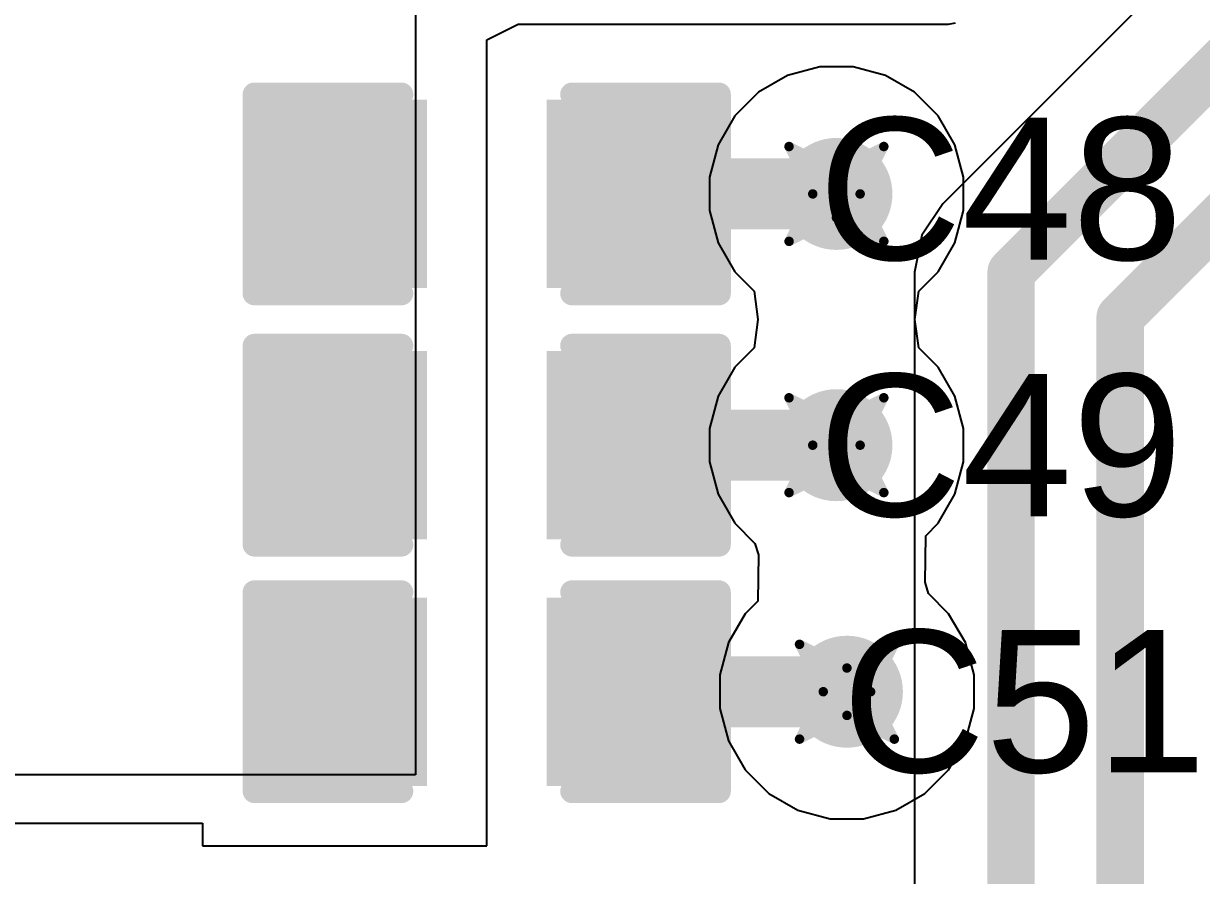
# Model space of a CAD drawing. Header units: inches. Extents: x -36 to 349, y -11 to 240.
# Drawn here: x 59.33 to 65.64, y 95.2 to 99.76 of the extents above; entities that cross this region are included whole.
import ezdxf

# ---------------------------------------------------------------- set-up
doc = ezdxf.new("R2010")
doc.units = ezdxf.units.IN
for name, color, linetype in [('Bottom Layer', 5, 'Continuous'), ('Drill Drawing', 1, 'Continuous'), ('Layer 1', 16, 'Continuous'), ('Layer 2', 76, 'Continuous'), ('Top Layer', 1, 'Continuous'), ('Top Overlay', 2, 'Continuous'), ('Top Paste', 8, 'Continuous'), ('Top Solder', 216, 'Continuous'), ('Via Holes', 16, 'Continuous')]:
    doc.layers.add(name, color=color, linetype=linetype)
doc.styles.add('Arial', font='', dxfattribs={"height": 0.2})
doc.styles.get('Arial').set_extended_font_data('Arial')

# ---------------------------------------------------------------- blocks, each defined once
blk = doc.blocks.new('C___0603_455')
at = {"layer": 'Top Layer'}
for points in [[(-0.38099746, 0.4445101599999999), (-0.38099746, -0.44448984), (-1.14299746, -0.44448984), (-1.14299746, 0.4445101599999999)], [(1.14300254, 0.4445101599999999), (1.14300254, -0.44448984), (0.38100254, -0.44448984), (0.38100254, 0.4445101599999999)]]:
    blk.add_hatch(color=1, dxfattribs=at).paths.add_polyline_path(points)
at = {"layer": 'Top Paste'}
for points in [[(-0.38099746, 0.4445101599999999), (-0.38099746, -0.44448984), (-1.14299746, -0.44448984), (-1.14299746, 0.4445101599999999)], [(1.14300254, 0.4445101599999999), (1.14300254, -0.44448984), (0.38100254, -0.44448984), (0.38100254, 0.4445101599999999)]]:
    blk.add_hatch(color=8, dxfattribs=at).paths.add_polyline_path(points)
at = {"layer": 'Top Solder'}
for points in [[(-0.32099758, 0.50451004), (-0.32099758, -0.5044897199999999), (-1.20299734, -0.5044897199999999), (-1.20299734, 0.50451004)], [(1.20300242, 0.50451004), (1.20300242, -0.5044897199999999), (0.32100266, -0.5044897199999999), (0.32100266, 0.50451004)]]:
    blk.add_hatch(color=216, dxfattribs=at).paths.add_polyline_path(points)
at = {"layer": 'Top Overlay'}
for points in [[(-1.24459746, 0.5334127, 0.127, 0.127, 0), (-1.24459746, -0.53338984, 0.127, 0.127, 0)], [(-0.4571974599999999, 0.53341016, 0.127, 0.127, 0), (-1.24459746, 0.5334127, 0.127, 0.127, 0)], [(1.24460254, 0.53340762, 0.127, 0.127, 0), (0.45720508, 0.53340762, 0.127, 0.127, 0)], [(1.24460254, 0.53340762, 0.127, 0.127, 0), (1.24460254, -0.53339238, 0.127, 0.127, 0)], [(-0.4571974599999999, -0.53338984, 0.127, 0.127, 0), (-1.24459746, -0.53338984, 0.127, 0.127, 0)], [(1.24460254, -0.53339238, 0.127, 0.127, 0), (0.4571999999999999, -0.53338984, 0.127, 0.127, 0)]]:
    blk.add_lwpolyline(points, format="xyseb", dxfattribs=at)
for points in [[(-1.27634746, 0.5334127, 0.0635, 0.0635, 1), (-1.21284746, 0.5334127, 0.0635, 0.0635, 1)], [(-1.27634746, 0.5334127, 0.0635, 0.0635, 1), (-1.21284746, 0.5334127, 0.0635, 0.0635, 1)], [(-0.48894746, 0.53341016, 0.0635, 0.0635, 1), (-0.42544746, 0.53341016, 0.0635, 0.0635, 1)], [(0.42545508, 0.53340762, 0.0635, 0.0635, 1), (0.4889550799999999, 0.53340762, 0.0635, 0.0635, 1)], [(1.21285254, 0.53340762, 0.0635, 0.0635, 1), (1.27635254, 0.53340762, 0.0635, 0.0635, 1)], [(1.21285254, 0.53340762, 0.0635, 0.0635, 1), (1.27635254, 0.53340762, 0.0635, 0.0635, 1)], [(-1.27634746, -0.53338984, 0.0635, 0.0635, 1), (-1.21284746, -0.53338984, 0.0635, 0.0635, 1)], [(-1.27634746, -0.53338984, 0.0635, 0.0635, 1), (-1.21284746, -0.53338984, 0.0635, 0.0635, 1)], [(-0.48894746, -0.53338984, 0.0635, 0.0635, 1), (-0.42544746, -0.53338984, 0.0635, 0.0635, 1)], [(0.42545, -0.53338984, 0.0635, 0.0635, 1), (0.4889499999999999, -0.53338984, 0.0635, 0.0635, 1)], [(1.21285254, -0.53339238, 0.0635, 0.0635, 1), (1.27635254, -0.53339238, 0.0635, 0.0635, 1)], [(1.21285254, -0.53339238, 0.0635, 0.0635, 1), (1.27635254, -0.53339238, 0.0635, 0.0635, 1)]]:
    blk.add_lwpolyline(points, format="xyseb", close=True, dxfattribs=at)
blk = doc.blocks.new('C___0603_457')
at = {"layer": 'Top Layer'}
for points in [[(-0.38099492, 0.4445101599999999), (-0.38099492, -0.44448984), (-1.14299492, -0.44448984), (-1.14299492, 0.4445101599999999)], [(1.14300508, 0.4445101599999999), (1.14300508, -0.44448984), (0.38100508, -0.44448984), (0.38100508, 0.4445101599999999)]]:
    blk.add_hatch(color=1, dxfattribs=at).paths.add_polyline_path(points)
at = {"layer": 'Top Paste'}
for points in [[(-0.38099492, 0.4445101599999999), (-0.38099492, -0.44448984), (-1.14299492, -0.44448984), (-1.14299492, 0.4445101599999999)], [(1.14300508, 0.4445101599999999), (1.14300508, -0.44448984), (0.38100508, -0.44448984), (0.38100508, 0.4445101599999999)]]:
    blk.add_hatch(color=8, dxfattribs=at).paths.add_polyline_path(points)
at = {"layer": 'Top Solder'}
for points in [[(-0.32099504, 0.50451004), (-0.32099504, -0.5044897199999999), (-1.2029948, -0.5044897199999999), (-1.2029948, 0.50451004)], [(1.20300496, 0.50451004), (1.20300496, -0.5044897199999999), (0.3210052, -0.5044897199999999), (0.3210052, 0.50451004)]]:
    blk.add_hatch(color=216, dxfattribs=at).paths.add_polyline_path(points)
at = {"layer": 'Top Overlay'}
for points in [[(-1.2446, 0.5334127, 0.127, 0.127, 0), (-1.2446, -0.53339238, 0.127, 0.127, 0)], [(-0.4571974599999999, 0.53340762, 0.127, 0.127, 0), (-1.2446, 0.5334127, 0.127, 0.127, 0)], [(1.24460254, 0.53341016, 0.127, 0.127, 0), (0.4571999999999999, 0.53341016, 0.127, 0.127, 0)], [(1.24460254, 0.53341016, 0.127, 0.127, 0), (1.24460254, -0.53338984, 0.127, 0.127, 0)], [(-0.45720254, -0.53339238, 0.127, 0.127, 0), (-1.2446, -0.53339238, 0.127, 0.127, 0)], [(1.24460254, -0.53338984, 0.127, 0.127, 0), (0.45720254, -0.53338984, 0.127, 0.127, 0)]]:
    blk.add_lwpolyline(points, format="xyseb", dxfattribs=at)
for points in [[(-1.27635, 0.5334127, 0.0635, 0.0635, 1), (-1.21285, 0.5334127, 0.0635, 0.0635, 1)], [(-1.27635, 0.5334127, 0.0635, 0.0635, 1), (-1.21285, 0.5334127, 0.0635, 0.0635, 1)], [(-0.48894746, 0.53340762, 0.0635, 0.0635, 1), (-0.42544746, 0.53340762, 0.0635, 0.0635, 1)], [(0.42545, 0.53341016, 0.0635, 0.0635, 1), (0.4889499999999999, 0.53341016, 0.0635, 0.0635, 1)], [(1.21285254, 0.53341016, 0.0635, 0.0635, 1), (1.27635254, 0.53341016, 0.0635, 0.0635, 1)], [(1.21285254, 0.53341016, 0.0635, 0.0635, 1), (1.27635254, 0.53341016, 0.0635, 0.0635, 1)], [(-1.27635, -0.53339238, 0.0635, 0.0635, 1), (-1.21285, -0.53339238, 0.0635, 0.0635, 1)], [(-1.27635, -0.53339238, 0.0635, 0.0635, 1), (-1.21285, -0.53339238, 0.0635, 0.0635, 1)], [(-0.4889525399999999, -0.53339238, 0.0635, 0.0635, 1), (-0.42545254, -0.53339238, 0.0635, 0.0635, 1)], [(0.42545254, -0.53338984, 0.0635, 0.0635, 1), (0.4889525399999999, -0.53338984, 0.0635, 0.0635, 1)], [(1.21285254, -0.53338984, 0.0635, 0.0635, 1), (1.27635254, -0.53338984, 0.0635, 0.0635, 1)], [(1.21285254, -0.53338984, 0.0635, 0.0635, 1), (1.27635254, -0.53338984, 0.0635, 0.0635, 1)]]:
    blk.add_lwpolyline(points, format="xyseb", close=True, dxfattribs=at)
blk = doc.blocks.new('C___0603_458')
at = {"layer": 'Top Layer'}
for points in [[(-0.38099746, 0.4445126999999999), (-0.38099746, -0.4444873), (-1.14299746, -0.4444873), (-1.14299746, 0.4445126999999999)], [(1.14300254, 0.4445126999999999), (1.14300254, -0.4444873), (0.38100254, -0.4444873), (0.38100254, 0.4445126999999999)]]:
    blk.add_hatch(color=1, dxfattribs=at).paths.add_polyline_path(points)
at = {"layer": 'Top Paste'}
for points in [[(-0.38099746, 0.4445126999999999), (-0.38099746, -0.4444873), (-1.14299746, -0.4444873), (-1.14299746, 0.4445126999999999)], [(1.14300254, 0.4445126999999999), (1.14300254, -0.4444873), (0.38100254, -0.4444873), (0.38100254, 0.4445126999999999)]]:
    blk.add_hatch(color=8, dxfattribs=at).paths.add_polyline_path(points)
at = {"layer": 'Top Solder'}
for points in [[(-0.32099758, 0.50451258), (-0.32099758, -0.5044871799999999), (-1.20299734, -0.5044871799999999), (-1.20299734, 0.50451258)], [(1.20300242, 0.50451258), (1.20300242, -0.5044871799999999), (0.32100266, -0.5044871799999999), (0.32100266, 0.50451258)]]:
    blk.add_hatch(color=216, dxfattribs=at).paths.add_polyline_path(points)
at = {"layer": 'Top Overlay'}
for points in [[(-1.24459492, 0.53341016, 0.127, 0.127, 0), (-1.24459746, -0.5333873, 0.127, 0.127, 0)], [(-0.4571974599999999, 0.53341016, 0.127, 0.127, 0), (-1.24459492, 0.53341016, 0.127, 0.127, 0)], [(1.24460254, 0.53341016, 0.127, 0.127, 0), (0.45720254, 0.53341016, 0.127, 0.127, 0)], [(1.24460254, 0.53341016, 0.127, 0.127, 0), (1.24460254, -0.53339238, 0.127, 0.127, 0)], [(-0.4571974599999999, -0.53338984, 0.127, 0.127, 0), (-1.24459746, -0.5333873, 0.127, 0.127, 0)], [(1.24460254, -0.53339238, 0.127, 0.127, 0), (0.45720508, -0.53339238, 0.127, 0.127, 0)]]:
    blk.add_lwpolyline(points, format="xyseb", dxfattribs=at)
for points in [[(-1.27634492, 0.53341016, 0.0635, 0.0635, 1), (-1.21284492, 0.53341016, 0.0635, 0.0635, 1)], [(-1.27634492, 0.53341016, 0.0635, 0.0635, 1), (-1.21284492, 0.53341016, 0.0635, 0.0635, 1)], [(-0.48894746, 0.53341016, 0.0635, 0.0635, 1), (-0.42544746, 0.53341016, 0.0635, 0.0635, 1)], [(0.42545254, 0.53341016, 0.0635, 0.0635, 1), (0.4889525399999999, 0.53341016, 0.0635, 0.0635, 1)], [(1.21285254, 0.53341016, 0.0635, 0.0635, 1), (1.27635254, 0.53341016, 0.0635, 0.0635, 1)], [(1.21285254, 0.53341016, 0.0635, 0.0635, 1), (1.27635254, 0.53341016, 0.0635, 0.0635, 1)], [(-1.27634746, -0.5333873, 0.0635, 0.0635, 1), (-1.21284746, -0.5333873, 0.0635, 0.0635, 1)], [(-1.27634746, -0.5333873, 0.0635, 0.0635, 1), (-1.21284746, -0.5333873, 0.0635, 0.0635, 1)], [(-0.48894746, -0.53338984, 0.0635, 0.0635, 1), (-0.42544746, -0.53338984, 0.0635, 0.0635, 1)], [(0.42545508, -0.53339238, 0.0635, 0.0635, 1), (0.4889550799999999, -0.53339238, 0.0635, 0.0635, 1)], [(1.21285254, -0.53339238, 0.0635, 0.0635, 1), (1.27635254, -0.53339238, 0.0635, 0.0635, 1)], [(1.21285254, -0.53339238, 0.0635, 0.0635, 1), (1.27635254, -0.53339238, 0.0635, 0.0635, 1)]]:
    blk.add_lwpolyline(points, format="xyseb", close=True, dxfattribs=at)

msp = doc.modelspace()

# ---------------------------------------------------------------- hatches: boundary and pattern name
at = {"layer": 'Bottom Layer'}
h = msp.add_hatch(color=5, dxfattribs=at)
edge = h.paths.add_edge_path()
edge.add_arc((63.68138901999999, 98.84786935999999), 0.2999994, 0, 360)
h = msp.add_hatch(color=5, dxfattribs=at)
edge = h.paths.add_edge_path()
edge.add_arc((63.68138139999999, 97.50166936), 0.2999994, 0, 360)
h = msp.add_hatch(color=5, dxfattribs=at)
edge = h.paths.add_edge_path()
edge.add_arc((63.73759922, 96.18086935999999), 0.2999994, 0, 360)
at = {"layer": 'Layer 1'}
h = msp.add_hatch(color=16, dxfattribs=at)
edge = h.paths.add_edge_path()
edge.add_arc((63.68138901999999, 98.84786935999999), 0.2999994, 0, 360)
h = msp.add_hatch(color=16, dxfattribs=at)
edge = h.paths.add_edge_path()
edge.add_arc((63.68138139999999, 97.50166936), 0.2999994, 0, 360)
h = msp.add_hatch(color=16, dxfattribs=at)
edge = h.paths.add_edge_path()
edge.add_arc((63.73759922, 96.18086935999999), 0.2999994, 0, 360)
at = {"layer": 'Layer 2'}
h = msp.add_hatch(color=76, dxfattribs=at)
edge = h.paths.add_edge_path()
edge.add_arc((63.68138901999999, 98.84786935999999), 0.2999994, 0, 360)
h = msp.add_hatch(color=76, dxfattribs=at)
edge = h.paths.add_edge_path()
edge.add_arc((63.68138139999999, 97.50166936), 0.2999994, 0, 360)
h = msp.add_hatch(color=76, dxfattribs=at)
edge = h.paths.add_edge_path()
edge.add_arc((63.73759922, 96.18086935999999), 0.2999994, 0, 360)
at = {"layer": 'Top Layer'}
h = msp.add_hatch(color=1, dxfattribs=at)
edge = h.paths.add_edge_path()
edge.add_arc((63.68138901999999, 98.84786935999999), 0.2999994, 0, 360)
h = msp.add_hatch(color=1, dxfattribs=at)
edge = h.paths.add_edge_path()
edge.add_arc((63.68138139999999, 97.50166936), 0.2999994, 0, 360)
h = msp.add_hatch(color=1, dxfattribs=at)
edge = h.paths.add_edge_path()
edge.add_arc((63.73759922, 96.18086935999999), 0.2999994, 0, 360)
at = {"layer": 'Via Holes'}
h = msp.add_hatch(color=7, dxfattribs=at)
edge = h.paths.add_edge_path()
edge.add_arc((63.68138901999999, 98.84786935999999), 0.1499997, 0, 360)
h = msp.add_hatch(color=7, dxfattribs=at)
edge = h.paths.add_edge_path()
edge.add_arc((63.68138139999999, 97.50166936), 0.1499997, 0, 360)
h = msp.add_hatch(color=7, dxfattribs=at)
edge = h.paths.add_edge_path()
edge.add_arc((63.73759922, 96.18086935999999), 0.1499997, 0, 360)

# ---------------------------------------------------------------- linework, layer by layer
at = {"layer": 'Bottom Layer'}
for p, q in [((67.42196573999999, 101.96624768), (64.25123802, 98.79551996)), ((64.25123802, 98.79551996), (64.13895986, 98.62748372)), ((64.13895986, 98.62748372), (64.09953397999999, 98.42927227999999)), ((64.09953397999999, 98.42927227999999), (64.09953397999999, 94.34316412))]:
    msp.add_line(p, q, dxfattribs=at)
for points in [[(64.61748569999999, 98.42927227999999, 0.254, 0.254, 0), (67.78821341999999, 101.6, 0.254, 0.254, 0)], [(65.20168824, 98.18728902, 0.254, 0.254, 0), (68.03019922, 101.0158, 0.254, 0.254, 0)], [(64.61748569999999, 58.0213724, 0.254, 0.254, 0), (64.61748569999999, 98.42927227999999, 0.254, 0.254, 0)], [(65.20168824, 58.78471098, 0.254, 0.254, 0), (65.20168824, 98.18728902, 0.254, 0.254, 0)]]:
    msp.add_lwpolyline(points, format="xyseb", dxfattribs=at)
for points in [[(64.5539857, 98.42927227999999, 0.127, 0.127, 1), (64.6809857, 98.42927227999999, 0.127, 0.127, 1)], [(64.5539857, 98.42927227999999, 0.127, 0.127, 1), (64.6809857, 98.42927227999999, 0.127, 0.127, 1)], [(65.13818823999999, 98.18728902, 0.127, 0.127, 1), (65.26518824, 98.18728902, 0.127, 0.127, 1)], [(65.13818823999999, 98.18728902, 0.127, 0.127, 1), (65.26518824, 98.18728902, 0.127, 0.127, 1)]]:
    msp.add_lwpolyline(points, format="xyseb", close=True, dxfattribs=at)
at = {"layer": 'Drill Drawing'}
for points in [[(63.42738902, 99.10186936, 0.0508, 0.0508, 0), (63.68138901999999, 98.97486936, 0.0508, 0.0508, 0)], [(63.42738902, 99.10186936, 0.0508, 0.0508, 0), (63.55438902, 98.84786935999999, 0.0508, 0.0508, 0)], [(63.68138901999999, 98.97486936, 0.0508, 0.0508, 0), (63.93538902, 99.10186936, 0.0508, 0.0508, 0)], [(63.80838902, 98.84786935999999, 0.0508, 0.0508, 0), (63.93538902, 99.10186936, 0.0508, 0.0508, 0)], [(63.42738902, 98.59386936, 0.0508, 0.0508, 0), (63.55438902, 98.84786935999999, 0.0508, 0.0508, 0)], [(63.80838902, 98.84786935999999, 0.0508, 0.0508, 0), (63.93538902, 98.59386936, 0.0508, 0.0508, 0)], [(63.42738902, 98.59386936, 0.0508, 0.0508, 0), (63.68138901999999, 98.72086936, 0.0508, 0.0508, 0)], [(63.68138901999999, 98.72086936, 0.0508, 0.0508, 0), (63.93538902, 98.59386936, 0.0508, 0.0508, 0)], [(63.42738139999999, 97.75566936, 0.0508, 0.0508, 0), (63.68138139999999, 97.62866936, 0.0508, 0.0508, 0)], [(63.42738139999999, 97.75566936, 0.0508, 0.0508, 0), (63.5543814, 97.50166936, 0.0508, 0.0508, 0)], [(63.68138139999999, 97.62866936, 0.0508, 0.0508, 0), (63.9353814, 97.75566936, 0.0508, 0.0508, 0)], [(63.8083814, 97.50166936, 0.0508, 0.0508, 0), (63.9353814, 97.75566936, 0.0508, 0.0508, 0)], [(63.42738139999999, 97.24766935999999, 0.0508, 0.0508, 0), (63.5543814, 97.50166936, 0.0508, 0.0508, 0)], [(63.8083814, 97.50166936, 0.0508, 0.0508, 0), (63.9353814, 97.24766935999999, 0.0508, 0.0508, 0)], [(63.42738139999999, 97.24766935999999, 0.0508, 0.0508, 0), (63.68138139999999, 97.37466936, 0.0508, 0.0508, 0)], [(63.68138139999999, 97.37466936, 0.0508, 0.0508, 0), (63.9353814, 97.24766935999999, 0.0508, 0.0508, 0)], [(63.48359922, 96.43486936, 0.0508, 0.0508, 0), (63.73759922, 96.30786936, 0.0508, 0.0508, 0)], [(63.48359922, 96.43486936, 0.0508, 0.0508, 0), (63.61059922, 96.18086935999999, 0.0508, 0.0508, 0)], [(63.73759922, 96.30786936, 0.0508, 0.0508, 0), (63.99159921999999, 96.43486936, 0.0508, 0.0508, 0)], [(63.86459922, 96.18086935999999, 0.0508, 0.0508, 0), (63.99159921999999, 96.43486936, 0.0508, 0.0508, 0)], [(63.48359922, 95.92686936, 0.0508, 0.0508, 0), (63.61059922, 96.18086935999999, 0.0508, 0.0508, 0)], [(63.86459922, 96.18086935999999, 0.0508, 0.0508, 0), (63.99159921999999, 95.92686936, 0.0508, 0.0508, 0)], [(63.48359922, 95.92686936, 0.0508, 0.0508, 0), (63.73759922, 96.05386936, 0.0508, 0.0508, 0)], [(63.73759922, 96.05386936, 0.0508, 0.0508, 0), (63.99159921999999, 95.92686936, 0.0508, 0.0508, 0)]]:
    msp.add_lwpolyline(points, format="xyseb", dxfattribs=at)
for points in [[(63.41468901999999, 99.10186936, 0.0254, 0.0254, 1), (63.44008902, 99.10186936, 0.0254, 0.0254, 1)], [(63.41468901999999, 99.10186936, 0.0254, 0.0254, 1), (63.44008902, 99.10186936, 0.0254, 0.0254, 1)], [(63.92268901999999, 99.10186936, 0.0254, 0.0254, 1), (63.94808902, 99.10186936, 0.0254, 0.0254, 1)], [(63.92268901999999, 99.10186936, 0.0254, 0.0254, 1), (63.94808902, 99.10186936, 0.0254, 0.0254, 1)], [(63.66868902, 98.97486936, 0.0254, 0.0254, 1), (63.69408901999999, 98.97486936, 0.0254, 0.0254, 1)], [(63.66868902, 98.97486936, 0.0254, 0.0254, 1), (63.69408901999999, 98.97486936, 0.0254, 0.0254, 1)], [(63.54168902, 98.84786935999999, 0.0254, 0.0254, 1), (63.56708902, 98.84786935999999, 0.0254, 0.0254, 1)], [(63.54168902, 98.84786935999999, 0.0254, 0.0254, 1), (63.56708902, 98.84786935999999, 0.0254, 0.0254, 1)], [(63.79568902, 98.84786935999999, 0.0254, 0.0254, 1), (63.82108902, 98.84786935999999, 0.0254, 0.0254, 1)], [(63.79568902, 98.84786935999999, 0.0254, 0.0254, 1), (63.82108902, 98.84786935999999, 0.0254, 0.0254, 1)], [(63.66868902, 98.72086936, 0.0254, 0.0254, 1), (63.69408901999999, 98.72086936, 0.0254, 0.0254, 1)], [(63.66868902, 98.72086936, 0.0254, 0.0254, 1), (63.69408901999999, 98.72086936, 0.0254, 0.0254, 1)], [(63.41468901999999, 98.59386936, 0.0254, 0.0254, 1), (63.44008902, 98.59386936, 0.0254, 0.0254, 1)], [(63.41468901999999, 98.59386936, 0.0254, 0.0254, 1), (63.44008902, 98.59386936, 0.0254, 0.0254, 1)], [(63.92268901999999, 98.59386936, 0.0254, 0.0254, 1), (63.94808902, 98.59386936, 0.0254, 0.0254, 1)], [(63.92268901999999, 98.59386936, 0.0254, 0.0254, 1), (63.94808902, 98.59386936, 0.0254, 0.0254, 1)], [(63.41468139999999, 97.75566936, 0.0254, 0.0254, 1), (63.44008139999999, 97.75566936, 0.0254, 0.0254, 1)], [(63.41468139999999, 97.75566936, 0.0254, 0.0254, 1), (63.44008139999999, 97.75566936, 0.0254, 0.0254, 1)], [(63.92268139999999, 97.75566936, 0.0254, 0.0254, 1), (63.94808139999999, 97.75566936, 0.0254, 0.0254, 1)], [(63.92268139999999, 97.75566936, 0.0254, 0.0254, 1), (63.94808139999999, 97.75566936, 0.0254, 0.0254, 1)], [(63.6686814, 97.62866936, 0.0254, 0.0254, 1), (63.69408139999999, 97.62866936, 0.0254, 0.0254, 1)], [(63.6686814, 97.62866936, 0.0254, 0.0254, 1), (63.69408139999999, 97.62866936, 0.0254, 0.0254, 1)], [(63.54168139999999, 97.50166936, 0.0254, 0.0254, 1), (63.5670814, 97.50166936, 0.0254, 0.0254, 1)], [(63.54168139999999, 97.50166936, 0.0254, 0.0254, 1), (63.5670814, 97.50166936, 0.0254, 0.0254, 1)], [(63.7956814, 97.50166936, 0.0254, 0.0254, 1), (63.8210814, 97.50166936, 0.0254, 0.0254, 1)], [(63.7956814, 97.50166936, 0.0254, 0.0254, 1), (63.8210814, 97.50166936, 0.0254, 0.0254, 1)], [(63.6686814, 97.37466936, 0.0254, 0.0254, 1), (63.69408139999999, 97.37466936, 0.0254, 0.0254, 1)], [(63.6686814, 97.37466936, 0.0254, 0.0254, 1), (63.69408139999999, 97.37466936, 0.0254, 0.0254, 1)], [(63.41468139999999, 97.24766935999999, 0.0254, 0.0254, 1), (63.44008139999999, 97.24766935999999, 0.0254, 0.0254, 1)], [(63.41468139999999, 97.24766935999999, 0.0254, 0.0254, 1), (63.44008139999999, 97.24766935999999, 0.0254, 0.0254, 1)], [(63.92268139999999, 97.24766935999999, 0.0254, 0.0254, 1), (63.94808139999999, 97.24766935999999, 0.0254, 0.0254, 1)], [(63.92268139999999, 97.24766935999999, 0.0254, 0.0254, 1), (63.94808139999999, 97.24766935999999, 0.0254, 0.0254, 1)], [(63.47089922, 96.43486936, 0.0254, 0.0254, 1), (63.49629922, 96.43486936, 0.0254, 0.0254, 1)], [(63.47089922, 96.43486936, 0.0254, 0.0254, 1), (63.49629922, 96.43486936, 0.0254, 0.0254, 1)], [(63.97889922, 96.43486936, 0.0254, 0.0254, 1), (64.00429922, 96.43486936, 0.0254, 0.0254, 1)], [(63.97889922, 96.43486936, 0.0254, 0.0254, 1), (64.00429922, 96.43486936, 0.0254, 0.0254, 1)], [(63.72489921999999, 96.30786936, 0.0254, 0.0254, 1), (63.75029922, 96.30786936, 0.0254, 0.0254, 1)], [(63.72489921999999, 96.30786936, 0.0254, 0.0254, 1), (63.75029922, 96.30786936, 0.0254, 0.0254, 1)], [(63.59789922, 96.18086935999999, 0.0254, 0.0254, 1), (63.62329921999999, 96.18086935999999, 0.0254, 0.0254, 1)], [(63.59789922, 96.18086935999999, 0.0254, 0.0254, 1), (63.62329921999999, 96.18086935999999, 0.0254, 0.0254, 1)], [(63.85189922, 96.18086935999999, 0.0254, 0.0254, 1), (63.87729922, 96.18086935999999, 0.0254, 0.0254, 1)], [(63.85189922, 96.18086935999999, 0.0254, 0.0254, 1), (63.87729922, 96.18086935999999, 0.0254, 0.0254, 1)], [(63.72489921999999, 96.05386936, 0.0254, 0.0254, 1), (63.75029922, 96.05386936, 0.0254, 0.0254, 1)], [(63.72489921999999, 96.05386936, 0.0254, 0.0254, 1), (63.75029922, 96.05386936, 0.0254, 0.0254, 1)], [(63.47089922, 95.92686936, 0.0254, 0.0254, 1), (63.49629922, 95.92686936, 0.0254, 0.0254, 1)], [(63.47089922, 95.92686936, 0.0254, 0.0254, 1), (63.49629922, 95.92686936, 0.0254, 0.0254, 1)], [(63.97889922, 95.92686936, 0.0254, 0.0254, 1), (64.00429922, 95.92686936, 0.0254, 0.0254, 1)], [(63.97889922, 95.92686936, 0.0254, 0.0254, 1), (64.00429922, 95.92686936, 0.0254, 0.0254, 1)]]:
    msp.add_lwpolyline(points, format="xyseb", close=True, dxfattribs=at)
at = {"layer": 'Layer 2'}
for p, q in [((63.41853204, 99.48246042), (63.26324405999999, 99.39280604)), ((63.59173464, 99.52886876), (63.41853204, 99.48246042)), ((63.7710434, 99.52886876), (63.59173464, 99.52886876)), ((63.944246, 99.48246042), (63.7710434, 99.52886876)), ((64.09953397999999, 99.39280604), (63.944246, 99.48246042)), ((63.26324405999999, 99.39280604), (63.13645233999999, 99.26601432)), ((64.2263257, 99.26601432), (64.09953397999999, 99.39280604)), ((63.13645233999999, 99.26601432), (63.04679796, 99.11072634)), ((64.31598007999999, 99.11072634), (64.2263257, 99.26601432)), ((63.04679796, 99.11072634), (63.00038961999999, 98.93752373999999)), ((64.36238842, 98.93752373999999), (64.31598007999999, 99.11072634)), ((63.00038961999999, 98.93752373999999), (63.00038961999999, 98.75821498)), ((64.36238842, 98.75821498), (64.36238842, 98.93752373999999)), ((63.00038961999999, 98.75821498), (63.04679796, 98.58501238)), ((64.31598007999999, 98.58501238), (64.36238842, 98.75821498)), ((63.04679796, 98.58501238), (63.13645233999999, 98.42972439999998)), ((64.2263257, 98.42972439999998), (64.31598007999999, 98.58501238)), ((63.13645233999999, 98.42972439999998), (63.23980494, 98.32637179999999)), ((64.12296801999999, 98.32636672), (64.2263257, 98.42972439999998)), ((63.23980494, 98.32637179999999), (63.26085137999999, 98.17467538)), ((64.10191904, 98.17486333999999), (64.12296801999999, 98.32636672)), ((63.26085137999999, 98.17467538), (63.23980239999999, 98.02317199999999)), ((64.12296547999999, 98.02316692), (64.10191904, 98.17486333999999)), ((63.23980239999999, 98.02317199999999), (63.13644471999999, 97.91981431999999)), ((64.22631808, 97.91981431999999), (64.12296547999999, 98.02316692)), ((63.13644471999999, 97.91981431999999), (63.04679033999999, 97.76452633999999)), ((64.31597246, 97.76452633999999), (64.22631808, 97.91981431999999)), ((63.04679033999999, 97.76452633999999), (63.00038199999999, 97.59132373999999)), ((64.3623808, 97.59132373999999), (64.31597246, 97.76452633999999)), ((63.00038199999999, 97.59132373999999), (63.00038199999999, 97.41201498)), ((64.3623808, 97.41201498), (64.3623808, 97.59132373999999)), ((63.00038199999999, 97.41201498), (63.04679033999999, 97.23881238)), ((64.31597246, 97.23881238), (64.3623808, 97.41201498)), ((63.04679033999999, 97.23881238), (63.13644471999999, 97.08352439999999)), ((64.22631808, 97.08352439999999), (64.31597246, 97.23881238)), ((63.13644471999999, 97.08352439999999), (63.2442728, 96.97569632)), ((64.15964308, 97.0168494), (64.22631808, 97.08352439999999)), ((63.2442728, 96.97569632), (63.26286305999999, 96.91514018)), ((64.15611756, 96.76739853999999), (64.15964308, 97.0168494)), ((63.26286305999999, 96.91514018), (63.25933754, 96.66568932)), ((64.17470782, 96.7068424), (64.15611756, 96.76739853999999)), ((64.2825359, 96.59901432), (64.17470782, 96.7068424)), ((63.25933754, 96.66568932), (63.19266254, 96.59901432)), ((63.19266254, 96.59901432), (63.10300815999999, 96.44372634)), ((64.37219028, 96.44372634), (64.2825359, 96.59901432)), ((63.10300815999999, 96.44372634), (63.05659982, 96.27052373999999)), ((64.41859862, 96.27052373999999), (64.37219028, 96.44372634)), ((63.05659982, 96.27052373999999), (63.05659982, 96.09121498)), ((64.41859862, 96.09121498), (64.41859862, 96.27052373999999)), ((63.05659982, 96.09121498), (63.10300815999999, 95.91801238)), ((64.37219028, 95.91801238), (64.41859862, 96.09121498)), ((63.10300815999999, 95.91801238), (63.19266254, 95.7627244)), ((64.2825359, 95.7627244), (64.37219028, 95.91801238)), ((63.19266254, 95.7627244), (63.31945426, 95.63593268)), ((64.15574418, 95.63593268), (64.2825359, 95.7627244)), ((63.31945426, 95.63593268), (63.47474223999999, 95.5462783)), ((64.00045619999999, 95.5462783), (64.15574418, 95.63593268)), ((63.47474223999999, 95.5462783), (63.64794483999999, 95.49986996)), ((63.8272536, 95.49986996), (64.00045619999999, 95.5462783)), ((63.64794483999999, 95.49986996), (63.8272536, 95.49986996))]:
    msp.add_line(p, q, dxfattribs=at)
at = {"layer": 'Top Layer'}
for p, q in [((61.42632114, 100.145342), (61.42632114, 95.7363592)), ((61.80732114, 99.67335412), (61.97592633999999, 99.75687694)), ((61.97592633999999, 99.75687694), (64.28138781999999, 99.75687694)), ((64.28138781999999, 99.75687694), (64.31891632, 99.764342)), ((61.80732114, 98.02235666), (61.80732114, 99.67335412)), ((61.8073186, 97.0063592), (61.8073186, 98.02235666)), ((61.8073186, 98.02235666), (61.80732114, 98.02235666)), ((61.80732114, 97.0063592), (61.8073186, 97.0063592)), ((61.80732114, 95.3553592), (61.80732114, 97.0063592)), ((61.42632114, 95.7363592), (55.99059921999999, 95.7363592)), ((55.99059921999999, 95.47738334), (60.28332114, 95.47738334)), ((60.28332114, 95.47738334), (60.28332114, 95.3553592)), ((60.28332114, 95.3553592), (61.80732114, 95.3553592))]:
    msp.add_line(p, q, dxfattribs=at)
for points in [[(62.56932113999999, 98.84785666, 0.3809999999999999, 0.3809999999999999, 0), (62.56932622, 98.84786173999998, 0.3809999999999999, 0.3809999999999999, 0)], [(62.56932622, 98.84786173999998, 0.3809999999999999, 0.3809999999999999, 0), (63.68138139999999, 98.84786173999998, 0.3809999999999999, 0.3809999999999999, 0)], [(63.68138139999999, 98.84786173999998, 0.3809999999999999, 0.3809999999999999, 0), (63.68138901999999, 98.84786935999999, 0.3809999999999999, 0.3809999999999999, 0)], [(62.5693186, 97.50165919999999, 0.3809999999999999, 0.3809999999999999, 0), (62.56932368, 97.50166428, 0.3809999999999999, 0.3809999999999999, 0)], [(62.56932368, 97.50166428, 0.3809999999999999, 0.3809999999999999, 0), (63.68137632, 97.50166428, 0.3809999999999999, 0.3809999999999999, 0)], [(63.68137632, 97.50166428, 0.3809999999999999, 0.3809999999999999, 0), (63.68138139999999, 97.50166936, 0.3809999999999999, 0.3809999999999999, 0)], [(62.56932113999999, 96.1808592, 0.3809999999999999, 0.3809999999999999, 0), (62.56932622, 96.18086428, 0.3809999999999999, 0.3809999999999999, 0)], [(62.56932622, 96.18086428, 0.3809999999999999, 0.3809999999999999, 0), (63.73759413999999, 96.18086428, 0.3809999999999999, 0.3809999999999999, 0)], [(63.73759413999999, 96.18086428, 0.3809999999999999, 0.3809999999999999, 0), (63.73759922, 96.18086935999999, 0.3809999999999999, 0.3809999999999999, 0)]]:
    msp.add_lwpolyline(points, format="xyseb", dxfattribs=at)
for points in [[(62.47407114, 98.84785666, 0.1905, 0.1905, 1), (62.66457114, 98.84785666, 0.1905, 0.1905, 1)], [(62.47407621999999, 98.84786173999998, 0.1905, 0.1905, 1), (62.66457622, 98.84786173999998, 0.1905, 0.1905, 1)], [(62.47407621999999, 98.84786173999998, 0.1905, 0.1905, 1), (62.66457622, 98.84786173999998, 0.1905, 0.1905, 1)], [(63.5861314, 98.84786173999998, 0.1905, 0.1905, 1), (63.7766314, 98.84786173999998, 0.1905, 0.1905, 1)], [(63.5861314, 98.84786173999998, 0.1905, 0.1905, 1), (63.7766314, 98.84786173999998, 0.1905, 0.1905, 1)], [(63.58613902, 98.84786935999999, 0.1905, 0.1905, 1), (63.77663902, 98.84786935999999, 0.1905, 0.1905, 1)], [(62.4740686, 97.50165919999999, 0.1905, 0.1905, 1), (62.6645686, 97.50165919999999, 0.1905, 0.1905, 1)], [(62.47407368, 97.50166428, 0.1905, 0.1905, 1), (62.66457368, 97.50166428, 0.1905, 0.1905, 1)], [(62.47407368, 97.50166428, 0.1905, 0.1905, 1), (62.66457368, 97.50166428, 0.1905, 0.1905, 1)], [(63.58612632, 97.50166428, 0.1905, 0.1905, 1), (63.77662631999999, 97.50166428, 0.1905, 0.1905, 1)], [(63.58612632, 97.50166428, 0.1905, 0.1905, 1), (63.77662631999999, 97.50166428, 0.1905, 0.1905, 1)], [(63.5861314, 97.50166936, 0.1905, 0.1905, 1), (63.7766314, 97.50166936, 0.1905, 0.1905, 1)], [(62.47407114, 96.1808592, 0.1905, 0.1905, 1), (62.66457114, 96.1808592, 0.1905, 0.1905, 1)], [(62.47407621999999, 96.18086428, 0.1905, 0.1905, 1), (62.66457622, 96.18086428, 0.1905, 0.1905, 1)], [(62.47407621999999, 96.18086428, 0.1905, 0.1905, 1), (62.66457622, 96.18086428, 0.1905, 0.1905, 1)], [(63.64234413999999, 96.18086428, 0.1905, 0.1905, 1), (63.83284414, 96.18086428, 0.1905, 0.1905, 1)], [(63.64234413999999, 96.18086428, 0.1905, 0.1905, 1), (63.83284414, 96.18086428, 0.1905, 0.1905, 1)], [(63.64234921999999, 96.18086935999999, 0.1905, 0.1905, 1), (63.83284922, 96.18086935999999, 0.1905, 0.1905, 1)]]:
    msp.add_lwpolyline(points, format="xyseb", close=True, dxfattribs=at)

# ---------------------------------------------------------------- block references
at = {"rotation": 180}
for name, p in [('C___0603_458', (61.80732368, 98.84786935999999)), ('C___0603_457', (61.80732368, 97.50166936)), ('C___0603_455', (61.80732368, 96.18086935999999))]:
    msp.add_blockref(name, p, dxfattribs=at)

# ---------------------------------------------------------------- texts
at = {"layer": 'Top Overlay', "style": 'Arial'}
for s, p in [('C48', (63.58400542, 98.49490334)), ('C49', (63.58400542, 97.12079382)), ('C51', (63.71096223999999, 95.74928272))]:
    msp.add_text(s, height=0.7619999999999999, dxfattribs=at).set_placement(p)

doc.saveas('drawing.dxf')
